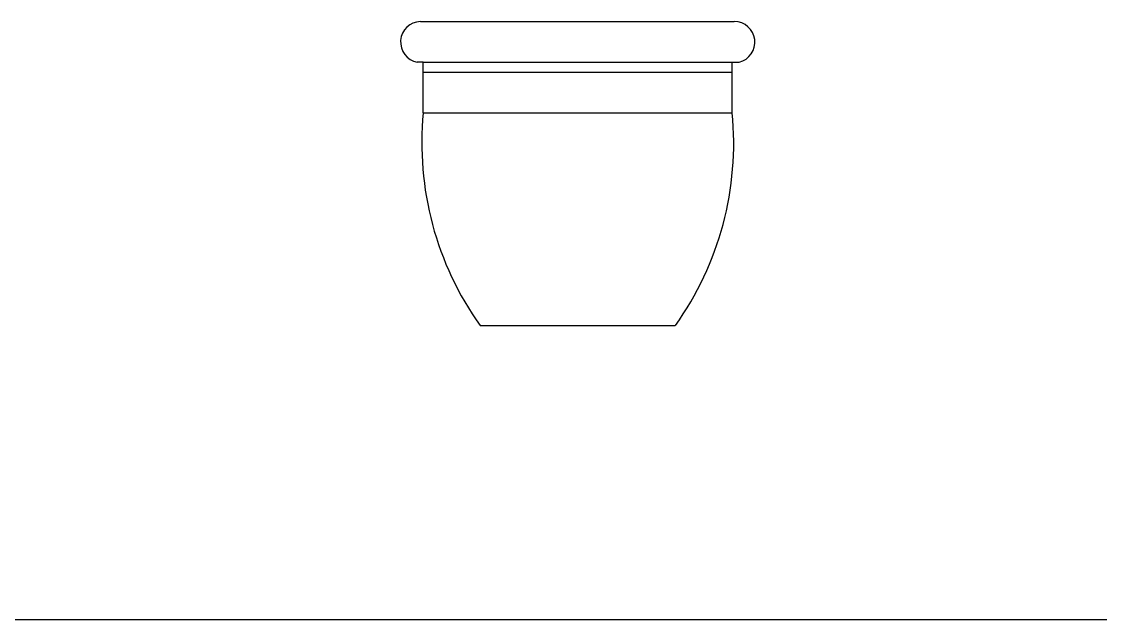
# Model space of a CAD drawing. Header units: millimetres. Extents: x 12377 to 30673, y 89761 to 101952.
# Drawn here: x 26792 to 27814, y 94317 to 94883 of the extents above; entities that cross this region are included whole.
import ezdxf

# ---------------------------------------------------------------- set-up
doc = ezdxf.new("R2010")
doc.units = ezdxf.units.MM
doc.layers.add('www.cad-blocks.net', color=7, linetype='Continuous')

# ---------------------------------------------------------------- blocks, each defined once
blk = doc.blocks.new('A$C74BE30CA')
for p, q in [((432.2, 600), (1052.1, 600)), ((438, 520), (426, 520)), ((438, 420), (438, 520)), ((438, 520), (1048, 520)), ((1048, 420), (1048, 520)), ((1048, 520), (1061.9, 520)), ((438, 500), (1048, 500)), ((438, 420), (1048, 420)), ((550.3, 0), (935.6, 0))]:
    blk.add_line(p, q)
for centre, radius, start, end in [((433.5, 559.7), 40.4, 91.8664, 259.3671), ((1052.2, 559.4), 40.6, 283.8552, 90.1957), ((1055, 360), 620, 174.446, 215.4978), ((430.9, 360), 620, 324.5022, 5.554)]:
    blk.add_arc(centre, radius, start, end)
blk = doc.blocks.new('FORMAT')
at = {"layer": 'www.cad-blocks.net', "color": 155, "true_color": 0x546d8e}
blk.add_line((13495.8, 94316.9), (30672.7, 94316.9), dxfattribs=at)

msp = doc.modelspace()

# ---------------------------------------------------------------- block references
at = {"xscale": 0.48, "yscale": 0.48, "zscale": 0.48}
msp.add_blockref('A$C74BE30CA', (26962.3, 94595.2), dxfattribs=at)
at = {"layer": 'www.cad-blocks.net'}
msp.add_blockref('FORMAT', (0, 0), dxfattribs=at)

doc.saveas('drawing.dxf')
